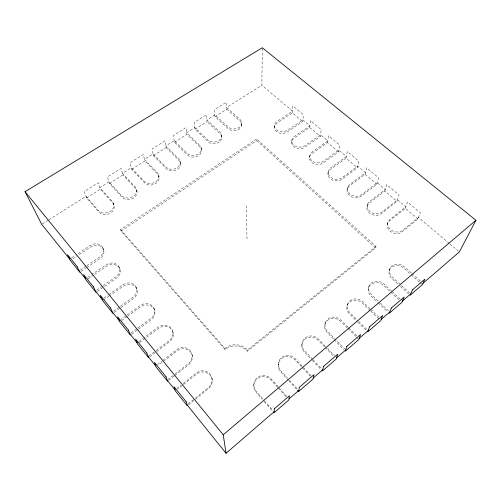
<?xml version="1.0" encoding="UTF-8"?>
<svg xmlns="http://www.w3.org/2000/svg" width="501" height="501" viewBox="0 0 501 501"><rect width="100%" height="100%" fill="white"/><g stroke="black" fill="none" stroke-linecap="round" stroke-linejoin="round"><path stroke-width="0.38" stroke-dasharray="2.5 1.88" d="M375.568 247.907L256.606 140.599L256.612 138.927L120.603 229.564L121.092 231.061L225.093 349.548A16.001 15.274 -8.3 0 1 247.4 351.226L375.568 247.907L376.019 246.436L256.612 138.927M449.297 243.448L418.523 217.472L402.679 230.297A8.742 7.07 16.3 0 1 390.467 229.533A8.742 7.07 16.3 0 1 390.028 219.332L405.854 206.781L397.55 199.774L381.743 212.155A8.536 6.87 13.3 0 1 369.763 211.422A8.536 6.87 13.3 0 1 369.531 201.577L385.319 189.453L377.309 182.683L361.534 194.651A8.342 6.67 10.6 0 1 349.786 193.95A8.342 6.67 10.6 0 1 349.748 184.437L365.492 172.713L357.752 166.175L342.026 177.749A8.166 6.469 8 0 1 330.491 177.072A8.166 6.469 8 0 1 330.635 167.879L346.329 156.537L338.845 150.219L323.17 161.416A8.01 6.269 5.8 0 1 311.847 160.765A8.01 6.269 5.8 0 1 312.161 151.878L327.798 140.9L320.559 134.788L304.94 145.622A7.859 6.075 3.8 0 1 293.824 144.996A7.859 6.075 3.8 0 1 294.294 136.397L309.875 125.77L302.867 119.852L287.305 130.348A7.722 5.887 2.1 0 1 276.383 129.74A7.722 5.887 2.1 0 1 277.003 121.417L292.521 111.122L261.835 85.22L262.311 47.752M274.36 127.122L274.429 125.425M292.396 112.838L292.891 105.899L303.343 114.666L302.704 121.555L287.198 132.039A7.697 5.88 2.1 0 1 276.314 131.431A7.697 5.88 2.1 0 1 276.928 123.121L292.396 112.838L302.704 121.555M291.626 142.209L291.751 140.53M278.205 364.991L278.305 363.845M309.693 127.467L310.426 120.609L321.222 129.665L320.339 136.472L304.771 147.288A7.834 6.068 3.8 0 1 293.692 146.661A7.834 6.068 3.8 0 1 294.162 138.076L309.693 127.467L320.339 136.472M309.468 157.796L309.656 156.149M327.554 142.572L328.543 135.809L339.703 145.171L338.557 151.878L322.938 163.057A7.978 6.256 5.8 0 1 311.653 162.405A7.978 6.256 5.8 0 1 311.966 153.531L327.554 142.572L338.557 151.878M327.917 173.922L328.168 172.3M301.802 345.339L301.997 344.131M346.016 158.191L347.274 151.521L358.822 161.209L357.395 167.81L341.72 179.358A8.141 6.457 8.1 0 1 330.228 178.682A8.141 6.457 8.1 0 1 330.372 169.513L346.016 158.191L357.395 167.81M347.287 188.89L347.613 187.293M325.005 324.116L325.287 322.844M365.11 174.335L366.657 167.779L378.606 177.805L376.877 184.293L361.158 196.229A8.317 6.657 10.6 0 1 349.447 195.528A8.317 6.657 10.6 0 1 349.416 186.04L365.11 174.335L376.877 184.293M367.014 206.093L367.415 204.533M347.074 305.767L347.437 304.445M384.862 191.044L386.716 184.606L399.097 194.995L397.042 201.346L381.286 213.702A8.504 6.857 13.4 0 1 369.35 212.969A8.504 6.857 13.4 0 1 369.124 203.149L384.862 191.044L397.042 201.346M387.448 223.916L387.931 222.394M368.454 287.987L368.893 286.616M405.309 208.335L407.495 202.041L420.32 212.8L417.928 219.012L402.14 231.8A8.711 7.058 16.4 0 1 389.972 231.042A8.711 7.058 16.4 0 1 389.54 220.866L405.309 208.335L417.928 219.012M389.183 270.753L389.697 269.338M188.226 403.856L194.764 398.571M195.359 398.088L208.435 387.505A9.888 9.419 -27 0 0 210.051 374.122A9.888 9.419 -27 0 0 196.336 373.013L181.731 384.605M188.514 404.871L208.629 388.576A9.851 9.387 -27.4 0 0 210.232 375.23A9.851 9.387 -27.4 0 0 196.574 374.134L177.792 389.052M120.603 229.564L224.968 348.352A16.07 15.318 -8.1 0 1 247.369 350.036L376.019 246.436M176.859 388.469L181.124 385.087M167.804 379.708L174.48 374.485M175.087 374.009L188.432 363.557A9.719 9.018 -24.4 0 0 190.23 350.7A9.719 9.018 -24.4 0 0 176.815 349.648L162.324 360.776M168.768 380.328L174.21 376.063M174.811 375.593L188.702 364.697A9.676 8.987 -24.6 0 0 190.493 351.884A9.676 8.987 -24.6 0 0 177.129 350.832L158.566 365.116M157.496 364.49L161.717 361.246M149.83 356.768L155.999 352.084M156.613 351.614L169.57 341.776A9.513 8.611 -23.1 0 0 171.524 329.458A9.513 8.611 -23.1 0 0 158.448 328.449L146.167 337.605M148.778 356.073L155.592 350.9M156.212 350.431L169.225 340.561A9.55 8.636 -23 0 0 171.192 328.205A9.55 8.636 -23 0 0 158.059 327.197L143.881 337.755M138.952 341.432L143.267 338.219M139.416 342.64L145.553 338.062M131.594 334.167L137.712 329.658M138.326 329.207L151.177 319.744A9.356 8.26 -22.2 0 0 153.287 307.89A9.356 8.26 -22.2 0 0 140.48 306.931L127.937 316.006M131.099 332.927L137.249 328.412M137.863 327.955L150.763 318.461A9.394 8.285 -22.1 0 0 152.886 306.581A9.394 8.285 -22.1 0 0 140.036 305.616L121.136 319.269M121.662 320.546L127.31 316.463M113.552 311.115L119.833 306.631M120.459 306.18L133.016 297.212A9.237 7.947 -21.4 0 0 135.283 285.77A9.237 7.947 -21.4 0 0 122.689 284.85L108.322 294.932M114.109 312.411L120.359 307.94M120.985 307.495L133.485 298.552A9.2 7.928 -21.5 0 0 135.74 287.142A9.2 7.928 -21.5 0 0 123.196 286.221L109.512 295.84M103.951 298.001L107.696 295.371M103.287 300.212L108.886 296.273M96.674 290.123L102.454 286.115M103.093 285.67L115.931 276.765A9.087 7.634 -20.9 0 0 118.33 265.743A9.087 7.634 -20.9 0 0 105.987 264.86L91.94 274.442M97.282 291.482L116.457 278.155A9.056 7.615 -21 0 0 118.843 267.158A9.056 7.615 -21 0 0 106.55 266.275L93.831 274.968M88.107 278.882L93.192 275.406M87.468 277.491L91.301 274.88M80.392 269.951L86.116 266.087M86.754 265.655L99.48 257.069A8.943 7.34 -20.4 0 0 101.997 246.442A8.943 7.34 -20.4 0 0 89.898 245.596L75.97 254.84M81.049 271.354L86.116 267.929M86.754 267.503L100.062 258.503A8.912 7.321 -20.5 0 0 102.561 247.907A8.912 7.321 -20.5 0 0 90.506 247.062L78.143 255.278M121.092 231.061L256.606 140.599M72.933 258.741L77.492 255.71M71.543 257.783L75.338 255.26M86.592 197.92L100.407 189.171L98.227 182.759L84.193 191.576L86.592 197.92L99.029 212.173A8.473 6.757 -16.2 0 0 110.633 212.95A8.473 6.757 -16.2 0 0 112.932 203.181L100.407 189.171M109.494 183.422L122.927 174.918L121.085 168.392L107.446 176.966L109.494 183.422L122.075 197.269A8.304 6.613 -13.4 0 0 133.542 198.014A8.304 6.613 -13.4 0 0 135.589 188.52L122.927 174.918M131.757 169.325L144.827 161.046L143.311 154.427L130.053 162.762L131.757 169.325L144.476 182.777A8.148 6.457 -10.7 0 0 155.805 183.498A8.148 6.457 -10.7 0 0 157.615 174.273L144.827 161.046M153.419 155.611L166.132 147.557L164.929 140.844L152.028 148.947L153.419 155.611L166.257 168.687A8.01 6.306 -8.2 0 0 177.448 169.382A8.01 6.306 -8.2 0 0 179.045 160.414L166.132 147.557M174.492 142.259L186.873 134.425L185.965 127.623L173.415 135.514L174.492 142.259L187.449 154.978A7.884 6.15 -5.9 0 0 198.509 155.654A7.884 6.15 -5.9 0 0 199.886 146.931L186.873 134.425M195.014 129.271L207.063 121.637L206.437 114.76L194.219 122.438L195.014 129.271L208.072 141.639A7.766 5.993 -3.9 0 0 219 142.297A7.766 5.993 -3.9 0 0 220.177 133.805L207.063 121.637M214.998 116.614L226.74 109.18L226.371 102.229L214.472 109.706L214.998 116.614L228.143 128.657A7.659 5.843 -2 0 0 238.946 129.289A7.659 5.843 -2 0 0 239.935 121.029L226.74 109.18M42.366 223.928L48.315 220.171M48.979 219.751L86.003 196.354L98.465 210.633A8.504 6.776 -16.1 0 0 110.12 211.409A8.504 6.776 -16.1 0 0 112.431 201.621L99.868 187.587L108.986 181.825L121.605 195.697A8.335 6.626 -13.3 0 0 133.109 196.442A8.335 6.626 -13.3 0 0 135.17 186.936L122.469 173.302L131.337 167.697L144.094 181.174A8.179 6.469 -10.7 0 0 155.46 181.901A8.179 6.469 -10.7 0 0 157.283 172.657L144.451 159.412L153.074 153.957L165.956 167.058A8.035 6.313 -8.2 0 0 177.185 167.76A8.035 6.313 -8.2 0 0 178.782 158.773L165.837 145.897L174.229 140.593L187.224 153.331A7.91 6.156 -5.9 0 0 198.315 154.007A7.91 6.156 -5.9 0 0 199.705 145.271L186.648 132.74L194.82 127.58L207.915 139.967A7.791 6.006 -3.9 0 0 218.881 140.624A7.791 6.006 -3.9 0 0 220.064 132.12L206.913 119.933L214.866 114.904L228.055 126.96A7.684 5.849 -2 0 0 238.896 127.598A7.684 5.849 -2 0 0 239.885 119.326L226.646 107.458L261.835 85.22M449.892 243.949L459.361 251.94M411.459 273.039L404.558 266.851A9.193 7.69 20.6 0 0 391.851 266.018A9.193 7.69 20.6 0 0 392.321 277.116L409.555 292.866M412.035 273.552L420.665 281.28M419.456 282.151L403.994 268.273A9.156 7.672 20.7 0 0 391.331 267.446A9.156 7.672 20.7 0 0 391.795 278.506L398.088 284.267M420.026 282.664L421.748 284.211M400.374 286.365L410.1 295.271M391.5 290.975L384.035 284.061A9.294 7.966 20.5 0 0 371.147 283.197A9.294 7.966 20.5 0 0 371.41 294.638L379.752 302.529M392.07 291.507L400.111 298.953M398.971 299.761L383.541 285.438A9.256 7.947 20.7 0 0 370.702 284.574A9.256 7.947 20.7 0 0 370.959 295.991L377.597 302.285M380.303 303.055L388.644 310.946M378.155 302.811L387.561 311.722M370.082 308.735L362.862 301.809A9.4 8.26 20.4 0 0 349.792 300.913A9.4 8.26 20.4 0 0 349.83 312.73L358.146 320.878M370.634 309.267L378.963 317.258M370.176 310.576L362.436 303.136A9.362 8.235 20.5 0 0 349.422 302.247A9.362 8.235 20.5 0 0 349.46 314.027L357.182 321.611M370.734 311.108L379.025 319.074M358.697 321.423L367.571 330.115M357.733 322.156L366.563 330.823M348.201 327.285L341.006 320.126A9.506 8.567 20 0 0 327.754 319.2A9.506 8.567 20 0 0 327.554 331.405L345.239 349.391M348.759 327.836L357.056 336.09M347.281 327.992L340.661 321.404A9.469 8.542 20.2 0 0 327.46 320.477A9.469 8.542 20.2 0 0 327.259 332.651L333.666 339.171M347.832 328.543L356.098 336.778M356.649 337.323L358.303 338.97M334.198 339.716L343.805 349.498M325.393 346.229L318.436 339.045A9.619 8.893 19.2 0 0 304.99 338.081A9.619 8.893 19.2 0 0 304.539 350.694L312.543 359.148M327.535 348.439L334.493 355.616M324.573 346.874L318.179 340.267A9.582 8.868 19.4 0 0 304.79 339.309A9.582 8.868 19.4 0 0 304.339 351.884L311.772 359.749M325.105 347.425L333.635 356.242M313.075 359.718L322.149 369.3M312.305 360.313L321.867 370.427M311.096 375.737L295.12 358.591A9.732 9.237 17.4 0 0 281.474 357.589A9.732 9.237 17.4 0 0 280.754 370.634L287.455 377.998M310.332 376.276L294.957 359.756A9.694 9.206 17.6 0 0 281.362 358.754A9.694 9.206 17.6 0 0 280.648 371.755L288.344 380.228M289.522 380.265L297.769 389.333M288.858 380.798L297.588 390.398M286.96 396.61L271.016 378.794A9.857 9.594 11.2 0 0 257.163 377.76A9.857 9.594 11.2 0 0 256.155 391.25L263.839 400.055M277.604 387.342L270.947 379.896A9.813 9.563 11.6 0 0 257.157 378.856A9.813 9.563 11.6 0 0 256.149 392.308L262.274 399.322M278.118 387.912L286.309 397.074M264.353 400.637L273.064 410.613M264.315 401.664L272.989 411.609M102.968 248.051L103.532 249.511M119.344 267.409L119.852 268.824M136.341 287.505L136.798 288.864M113.401 203.124L113.902 204.677M154.001 308.378L154.396 309.681M172.958 332.244L173.283 333.484M136.635 190.054L137.049 191.639M192.102 354.902L192.353 356.073M158.792 175.694L159.124 177.304M212.029 378.493L212.211 379.595M180.341 161.723L180.592 163.357M201.302 148.133L201.477 149.793M224.968 348.352L225.093 349.548M221.699 134.913L221.811 136.591M241.651 123.559L241.689 125.263M247.369 350.036L247.4 351.226M246.367 205.717L247.012 239.397M253.807 384.223L253.813 385.307"/><path stroke-width="0.75" d="M298.615 391.531L299.366 387.235L313.97 374.66L312.981 379.125L298.615 391.531L297.588 390.398M69.639 259.042L41.702 224.348L25.05 191.67L262.311 47.752L475.95 220.283L459.361 251.94L422.963 283.341M187.042 404.821L226.039 453.248L274.091 411.791M289.021 398.909L298.803 390.467M313.225 378.023L322.682 369.863M336.634 357.827L345.778 349.936M359.273 338.294L368.122 330.66M381.186 319.387L389.753 311.998M402.403 301.082L410.707 293.918M226.039 453.248L223.239 434.799L475.95 220.283M25.05 191.67L223.239 434.799M79.114 270.809L85.552 278.8M95.39 291.018L102.079 299.316M112.299 312.01L119.244 320.64M129.872 333.835L137.099 342.809M148.158 356.543L155.679 365.88M167.196 380.184L175.037 389.916M274.341 408.772L274.009 412.774L288.87 399.942L289.459 395.759L274.341 408.772M323.54 366.425L322.4 370.99L336.296 358.992L337.655 354.27L323.54 366.425M346.905 346.31L345.408 351.126L358.854 339.521L360.557 334.555L346.905 346.31M369.506 326.852L367.671 331.906L380.685 320.671L382.714 315.486L369.506 326.852M391.375 308.027L389.221 313.3L401.827 302.416L404.163 297.018L391.375 308.027M412.548 289.797L410.1 295.271L422.318 284.725L424.936 279.138L412.548 289.797M77.098 266.532L67.535 254.683L70.334 260.47L79.778 272.212L77.098 266.532M93.524 286.898L83.592 274.586L86.197 280.184L96.004 292.371L93.524 286.898M110.596 308.059L100.269 295.264L102.667 300.65L112.857 313.307L110.596 308.059M128.35 330.071L117.61 316.757L119.783 321.911L130.373 335.069L128.35 330.071M146.831 352.986L135.652 339.127L137.575 344.018L148.597 357.708L146.831 352.986M166.088 376.852L154.44 362.411L156.087 367.02L167.566 381.274L166.088 376.852M186.159 401.739L174.016 386.678L175.369 390.974L187.33 405.829L186.159 401.739"/></g></svg>
